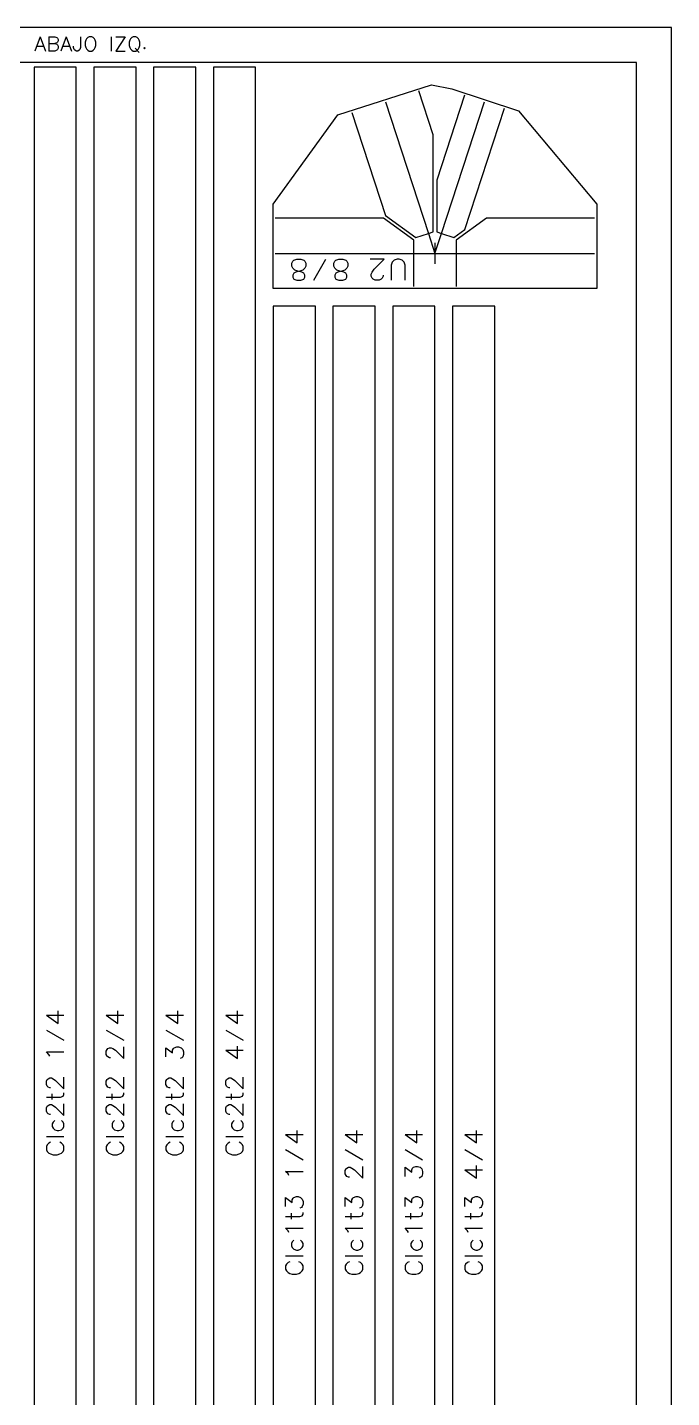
# Model space of a CAD drawing. Extents: x 0 to 235, y 0 to 300.
# Drawn here: x 143.4 to 235, y 105.1 to 300 of the extents above; entities that cross this region are included whole.
import ezdxf

# ---------------------------------------------------------------- set-up
doc = ezdxf.new("R2010")
doc.units = 0
for name, color, linetype in [('CORTE', 1, 'Continuous'), ('EJE', 4, 'Continuous'), ('REFERENCIA', 8, 'Continuous'), ('ROTULO', 5, 'Continuous')]:
    doc.layers.add(name, color=color, linetype=linetype)

msp = doc.modelspace()

# ---------------------------------------------------------------- linework, layer by layer
at = {"layer": 'CORTE', "color": 1, "linetype": 'CONTINUOUS'}
for points in [[(150.35, 5.35), (150.35, 294.35), (144.35, 294.35), (144.35, 5.35)], [(158.85, 5.35), (158.85, 294.35), (152.85, 294.35), (152.85, 5.35)], [(167.35, 5.35), (167.35, 294.35), (161.35, 294.35), (161.35, 5.35)], [(175.85, 5.35), (175.85, 294.35), (169.85, 294.35), (169.85, 5.35)], [(178.35, 274.85), (187.55, 287.55), (200.85, 291.85), (203.75, 291.25), (213.25, 288.15), (224.35, 274.85), (224.35, 262.85), (178.35, 262.85)], [(184.35, 5.35), (184.35, 260.35), (178.35, 260.35), (178.35, 5.35)], [(192.85, 5.35), (192.85, 260.35), (186.85, 260.35), (186.85, 5.35)], [(201.35, 5.35), (201.35, 260.35), (195.35, 260.35), (195.35, 5.35)], [(209.85, 5.35), (209.85, 260.35), (203.85, 260.35), (203.85, 5.35)]]:
    msp.add_lwpolyline(points, close=True, dxfattribs=at)
at = {"layer": 'EJE', "color": 4, "linetype": 'CONTINUOUS'}
for p, q in [((194.3097, 289.4202), (200.4192, 270.7019)), ((202.2808, 270.7019), (208.3903, 289.4202)), ((200.4192, 270.7019), (201.35, 267.85)), ((201.35, 267.85), (202.2808, 270.7019)), ((201.35, 269.35), (201.35, 267.85)), ((178.65, 267.85), (198.35, 267.85)), ((198.35, 263.15), (198.35, 267.85)), ((201.35, 267.85), (201.35, 266.35)), ((204.35, 267.85), (224.05, 267.85)), ((204.35, 267.85), (204.35, 263.15))]:
    msp.add_line(p, q, dxfattribs=at)
for points in [[(200.4192, 270.7019), (201.1, 270.9242), (201.1, 284.7304), (199.0673, 290.9583)], [(205.5383, 290.3509), (201.6, 278.2846), (201.6, 270.9242), (202.2808, 270.7019)], [(202.2808, 270.7019), (204.0564, 270.1224), (205.617, 271.2547), (211.2423, 288.4896)], [(189.5522, 287.882), (194.3264, 273.2547), (198.6436, 270.1224), (200.4192, 270.7019)], [(198.35, 267.85), (198.35, 269.7177), (194.0328, 272.85), (178.65, 272.85)], [(224.05, 272.85), (208.6672, 272.85), (204.35, 269.7177), (204.35, 267.85)], [(198.35, 267.85), (199.85, 267.85), (201.35, 267.85)], [(201.35, 267.85), (202.85, 267.85), (204.35, 267.85)]]:
    msp.add_lwpolyline(points, dxfattribs=at)
at = {"layer": 'REFERENCIA', "color": 8, "linetype": 'CONTINUOUS'}
for p, q in [((145.2143, 298.6429), (144.4524, 296.6429)), ((145.2143, 298.6429), (145.9762, 296.6429)), ((146.4524, 298.6429), (146.4524, 296.6429)), ((148.9286, 298.6429), (148.1667, 296.6429)), ((148.9286, 298.6429), (149.6905, 296.6429)), ((155.3095, 298.6429), (155.3095, 296.6429)), ((157.3095, 298.6429), (155.9762, 296.6429)), ((155.9762, 298.6429), (157.3095, 298.6429)), ((144.7381, 297.3095), (145.6905, 297.3095)), ((148.4524, 297.3095), (149.4048, 297.3095)), ((155.9762, 296.6429), (157.3095, 296.6429)), ((158.7381, 297.0238), (159.3095, 296.4524))]:
    msp.add_line(p, q, dxfattribs=at)
for points in [[(0, 0), (235, 0), (235, 300), (0, 300), (0, 0)], [(146.4524, 298.6429), (147.3095, 298.6429), (147.5952, 298.5476), (147.6905, 298.4524), (147.7857, 298.2619), (147.7857, 298.0714), (147.6905, 297.881), (147.5952, 297.7857), (147.3095, 297.6905)], [(150.9286, 298.6429), (150.9286, 297.119), (150.8333, 296.8333), (150.7381, 296.7381), (150.5476, 296.6429), (150.3571, 296.6429), (150.1667, 296.7381), (150.0714, 296.8333), (149.9762, 297.119), (149.9762, 297.3095)], [(152.1667, 298.6429), (151.9762, 298.5476), (151.7857, 298.3571), (151.6905, 298.1667), (151.5952, 297.881), (151.5952, 297.4048), (151.6905, 297.119), (151.7857, 296.9286), (151.9762, 296.7381), (152.1667, 296.6429), (152.5476, 296.6429), (152.7381, 296.7381), (152.9286, 296.9286), (153.0238, 297.119), (153.119, 297.4048), (153.119, 297.881), (153.0238, 298.1667), (152.9286, 298.3571), (152.7381, 298.5476), (152.5476, 298.6429), (152.1667, 298.6429)], [(158.4524, 298.6429), (158.2619, 298.5476), (158.0714, 298.3571), (157.9762, 298.1667), (157.881, 297.881), (157.881, 297.4048), (157.9762, 297.119), (158.0714, 296.9286), (158.2619, 296.7381), (158.4524, 296.6429), (158.8333, 296.6429), (159.0238, 296.7381), (159.2143, 296.9286), (159.3095, 297.119), (159.4048, 297.4048), (159.4048, 297.881), (159.3095, 298.1667), (159.2143, 298.3571), (159.0238, 298.5476), (158.8333, 298.6429), (158.4524, 298.6429)], [(146.4524, 297.6905), (147.3095, 297.6905), (147.5952, 297.5952), (147.6905, 297.5), (147.7857, 297.3095), (147.7857, 297.0238), (147.6905, 296.8333), (147.5952, 296.7381), (147.3095, 296.6429), (146.4524, 296.6429)], [(160.0714, 297.119), (159.9762, 297.0238), (160.0714, 296.9286), (160.1667, 297.0238), (160.0714, 297.119)], [(5, 5), (230, 5), (230, 295), (5, 295), (5, 5)]]:
    msp.add_lwpolyline(points, dxfattribs=at)
at = {"layer": 'ROTULO', "color": 5, "linetype": 'CONTINUOUS'}
for p, q in [((184.1214, 264.0238), (185.8357, 267.0238)), ((146.1, 159.4929), (148.6, 159.4929)), ((154.6, 159.4929), (157.1, 159.4929)), ((163.1, 159.4929), (165.6, 159.4929)), ((171.6, 159.4929), (174.1, 159.4929)), ((146.1, 157.35), (148.6, 155.9214)), ((154.6, 157.35), (157.1, 155.9214)), ((163.1, 157.35), (165.6, 155.9214)), ((171.6, 157.35), (174.1, 155.9214)), ((171.6, 154.4929), (174.1, 154.4929)), ((146.9333, 147.469), (146.9333, 148.3024)), ((155.4333, 147.469), (155.4333, 148.3024)), ((163.9333, 147.469), (163.9333, 148.3024)), ((172.4333, 147.469), (172.4333, 148.3024)), ((180.1, 142.4929), (182.6, 142.4929)), ((188.6, 142.4929), (191.1, 142.4929)), ((197.1, 142.4929), (199.6, 142.4929)), ((205.6, 142.4929), (208.1, 142.4929)), ((146.1, 142.231), (148.6, 142.231)), ((154.6, 142.231), (157.1, 142.231)), ((163.1, 142.231), (165.6, 142.231)), ((171.6, 142.231), (174.1, 142.231)), ((180.1, 140.35), (182.6, 138.9214)), ((188.6, 140.35), (191.1, 138.9214)), ((197.1, 140.35), (199.6, 138.9214)), ((205.6, 140.35), (208.1, 138.9214)), ((205.6, 137.4929), (208.1, 137.4929)), ((180.9333, 130.469), (180.9333, 131.3024)), ((189.4333, 130.469), (189.4333, 131.3024)), ((197.9333, 130.469), (197.9333, 131.3024)), ((206.4333, 130.469), (206.4333, 131.3024)), ((180.1, 125.231), (182.6, 125.231)), ((188.6, 125.231), (191.1, 125.231)), ((197.1, 125.231), (199.6, 125.231)), ((205.6, 125.231), (208.1, 125.231))]:
    msp.add_line(p, q, dxfattribs=at)
for points in [[(182.2643, 264.0238), (182.6929, 264.1666), (182.8357, 264.4523), (182.8357, 264.738), (182.6929, 265.0238), (182.4071, 265.1666), (181.8357, 265.3095), (181.4071, 265.4523), (181.1214, 265.738), (180.9786, 266.0238), (180.9786, 266.4523), (181.1214, 266.738), (181.2643, 266.8809), (181.6929, 267.0238), (182.2643, 267.0238), (182.6929, 266.8809), (182.8357, 266.738), (182.9786, 266.4523), (182.9786, 266.0238), (182.8357, 265.738), (182.55, 265.4523), (182.1214, 265.3095), (181.55, 265.1666), (181.2643, 265.0238), (181.1214, 264.738), (181.1214, 264.4523), (181.2643, 264.1666), (181.6929, 264.0238), (182.2643, 264.0238)], [(188.2643, 264.0238), (188.6929, 264.1666), (188.8357, 264.4523), (188.8357, 264.738), (188.6929, 265.0238), (188.4071, 265.1666), (187.8357, 265.3095), (187.4071, 265.4523), (187.1214, 265.738), (186.9786, 266.0238), (186.9786, 266.4523), (187.1214, 266.738), (187.2643, 266.8809), (187.6929, 267.0238), (188.2643, 267.0238), (188.6929, 266.8809), (188.8357, 266.738), (188.9786, 266.4523), (188.9786, 266.0238), (188.8357, 265.738), (188.55, 265.4523), (188.1214, 265.3095), (187.55, 265.1666), (187.2643, 265.0238), (187.1214, 264.738), (187.1214, 264.4523), (187.2643, 264.1666), (187.6929, 264.0238), (188.2643, 264.0238)], [(193.9786, 264.738), (193.9786, 264.5952), (193.8357, 264.3095), (193.6929, 264.1666), (193.4071, 264.0238), (192.8357, 264.0238), (192.55, 264.1666), (192.4071, 264.3095), (192.2643, 264.5952), (192.2643, 264.8809), (192.4071, 265.1666), (192.6929, 265.5952), (194.1214, 267.0238), (192.1214, 267.0238)], [(197.1214, 264.0238), (197.1214, 266.1666), (196.9786, 266.5952), (196.6929, 266.8809), (196.2643, 267.0238), (195.9786, 267.0238), (195.55, 266.8809), (195.2643, 266.5952), (195.1214, 266.1666), (195.1214, 264.0238)], [(146.1, 159.4929), (147.7667, 158.3024), (147.7667, 160.0881)], [(154.6, 159.4929), (156.2667, 158.3024), (156.2667, 160.0881)], [(163.1, 159.4929), (164.7667, 158.3024), (164.7667, 160.0881)], [(171.6, 159.4929), (173.2667, 158.3024), (173.2667, 160.0881)], [(146.5762, 153.6595), (146.4571, 153.8976), (146.1, 154.2548), (148.6, 154.2548)], [(155.1952, 153.4214), (155.0762, 153.4214), (154.8381, 153.5405), (154.719, 153.6595), (154.6, 153.8976), (154.6, 154.3738), (154.719, 154.6119), (154.8381, 154.731), (155.0762, 154.85), (155.3143, 154.85), (155.5524, 154.731), (155.9095, 154.4929), (157.1, 153.3024), (157.1, 154.969)], [(163.1, 153.5405), (163.1, 154.85), (164.0524, 154.1357), (164.0524, 154.4929), (164.1714, 154.731), (164.2905, 154.85), (164.6476, 154.969), (164.8857, 154.969), (165.2429, 154.85), (165.481, 154.6119), (165.6, 154.2548), (165.6, 153.8976), (165.481, 153.5405), (165.3619, 153.4214), (165.1238, 153.3024)], [(171.6, 154.4929), (173.2667, 153.3024), (173.2667, 155.0881)], [(146.6952, 149.1357), (146.5762, 149.1357), (146.3381, 149.2548), (146.219, 149.3738), (146.1, 149.6119), (146.1, 150.0881), (146.219, 150.3262), (146.3381, 150.4452), (146.5762, 150.5643), (146.8143, 150.5643), (147.0524, 150.4452), (147.4095, 150.2071), (148.6, 149.0167), (148.6, 150.6833)], [(155.1952, 149.1357), (155.0762, 149.1357), (154.8381, 149.2548), (154.719, 149.3738), (154.6, 149.6119), (154.6, 150.0881), (154.719, 150.3262), (154.8381, 150.4452), (155.0762, 150.5643), (155.3143, 150.5643), (155.5524, 150.4452), (155.9095, 150.2071), (157.1, 149.0167), (157.1, 150.6833)], [(163.6952, 149.1357), (163.5762, 149.1357), (163.3381, 149.2548), (163.219, 149.3738), (163.1, 149.6119), (163.1, 150.0881), (163.219, 150.3262), (163.3381, 150.4452), (163.5762, 150.5643), (163.8143, 150.5643), (164.0524, 150.4452), (164.4095, 150.2071), (165.6, 149.0167), (165.6, 150.6833)], [(172.1952, 149.1357), (172.0762, 149.1357), (171.8381, 149.2548), (171.719, 149.3738), (171.6, 149.6119), (171.6, 150.0881), (171.719, 150.3262), (171.8381, 150.4452), (172.0762, 150.5643), (172.3143, 150.5643), (172.5524, 150.4452), (172.9095, 150.2071), (174.1, 149.0167), (174.1, 150.6833)], [(146.1, 147.8262), (148.1238, 147.8262), (148.481, 147.9452), (148.6, 148.1833), (148.6, 148.4214)], [(154.6, 147.8262), (156.6238, 147.8262), (156.981, 147.9452), (157.1, 148.1833), (157.1, 148.4214)], [(163.1, 147.8262), (165.1238, 147.8262), (165.481, 147.9452), (165.6, 148.1833), (165.6, 148.4214)], [(171.6, 147.8262), (173.6238, 147.8262), (173.981, 147.9452), (174.1, 148.1833), (174.1, 148.4214)], [(146.6952, 145.3262), (146.5762, 145.3262), (146.3381, 145.4452), (146.219, 145.5643), (146.1, 145.8024), (146.1, 146.2786), (146.219, 146.5167), (146.3381, 146.6357), (146.5762, 146.7548), (146.8143, 146.7548), (147.0524, 146.6357), (147.4095, 146.3976), (148.6, 145.2071), (148.6, 146.8738)], [(155.1952, 145.3262), (155.0762, 145.3262), (154.8381, 145.4452), (154.719, 145.5643), (154.6, 145.8024), (154.6, 146.2786), (154.719, 146.5167), (154.8381, 146.6357), (155.0762, 146.7548), (155.3143, 146.7548), (155.5524, 146.6357), (155.9095, 146.3976), (157.1, 145.2071), (157.1, 146.8738)], [(163.6952, 145.3262), (163.5762, 145.3262), (163.3381, 145.4452), (163.219, 145.5643), (163.1, 145.8024), (163.1, 146.2786), (163.219, 146.5167), (163.3381, 146.6357), (163.5762, 146.7548), (163.8143, 146.7548), (164.0524, 146.6357), (164.4095, 146.3976), (165.6, 145.2071), (165.6, 146.8738)], [(172.1952, 145.3262), (172.0762, 145.3262), (171.8381, 145.4452), (171.719, 145.5643), (171.6, 145.8024), (171.6, 146.2786), (171.719, 146.5167), (171.8381, 146.6357), (172.0762, 146.7548), (172.3143, 146.7548), (172.5524, 146.6357), (172.9095, 146.3976), (174.1, 145.2071), (174.1, 146.8738)], [(147.2905, 144.4929), (147.0524, 144.2548), (146.9333, 144.0167), (146.9333, 143.6595), (147.0524, 143.4214), (147.2905, 143.1833), (147.6476, 143.0643), (147.8857, 143.0643), (148.2429, 143.1833), (148.481, 143.4214), (148.6, 143.6595), (148.6, 144.0167), (148.481, 144.2548), (148.2429, 144.4929)], [(155.7905, 144.4929), (155.5524, 144.2548), (155.4333, 144.0167), (155.4333, 143.6595), (155.5524, 143.4214), (155.7905, 143.1833), (156.1476, 143.0643), (156.3857, 143.0643), (156.7429, 143.1833), (156.981, 143.4214), (157.1, 143.6595), (157.1, 144.0167), (156.981, 144.2548), (156.7429, 144.4929)], [(164.2905, 144.4929), (164.0524, 144.2548), (163.9333, 144.0167), (163.9333, 143.6595), (164.0524, 143.4214), (164.2905, 143.1833), (164.6476, 143.0643), (164.8857, 143.0643), (165.2429, 143.1833), (165.481, 143.4214), (165.6, 143.6595), (165.6, 144.0167), (165.481, 144.2548), (165.2429, 144.4929)], [(172.7905, 144.4929), (172.5524, 144.2548), (172.4333, 144.0167), (172.4333, 143.6595), (172.5524, 143.4214), (172.7905, 143.1833), (173.1476, 143.0643), (173.3857, 143.0643), (173.7429, 143.1833), (173.981, 143.4214), (174.1, 143.6595), (174.1, 144.0167), (173.981, 144.2548), (173.7429, 144.4929)], [(180.1, 142.4929), (181.7667, 141.3024), (181.7667, 143.0881)], [(188.6, 142.4929), (190.2667, 141.3024), (190.2667, 143.0881)], [(197.1, 142.4929), (198.7667, 141.3024), (198.7667, 143.0881)], [(205.6, 142.4929), (207.2667, 141.3024), (207.2667, 143.0881)], [(146.6952, 141.3976), (146.4571, 141.2786), (146.219, 141.0405), (146.1, 140.8024), (146.1, 140.3262), (146.219, 140.0881), (146.4571, 139.85), (146.6952, 139.731), (147.0524, 139.6119), (147.6476, 139.6119), (148.0048, 139.731), (148.2429, 139.85), (148.481, 140.0881), (148.6, 140.3262), (148.6, 140.8024), (148.481, 141.0405), (148.2429, 141.2786), (148.0048, 141.3976)], [(155.1952, 141.3976), (154.9571, 141.2786), (154.719, 141.0405), (154.6, 140.8024), (154.6, 140.3262), (154.719, 140.0881), (154.9571, 139.85), (155.1952, 139.731), (155.5524, 139.6119), (156.1476, 139.6119), (156.5048, 139.731), (156.7429, 139.85), (156.981, 140.0881), (157.1, 140.3262), (157.1, 140.8024), (156.981, 141.0405), (156.7429, 141.2786), (156.5048, 141.3976)], [(163.6952, 141.3976), (163.4571, 141.2786), (163.219, 141.0405), (163.1, 140.8024), (163.1, 140.3262), (163.219, 140.0881), (163.4571, 139.85), (163.6952, 139.731), (164.0524, 139.6119), (164.6476, 139.6119), (165.0048, 139.731), (165.2429, 139.85), (165.481, 140.0881), (165.6, 140.3262), (165.6, 140.8024), (165.481, 141.0405), (165.2429, 141.2786), (165.0048, 141.3976)], [(172.1952, 141.3976), (171.9571, 141.2786), (171.719, 141.0405), (171.6, 140.8024), (171.6, 140.3262), (171.719, 140.0881), (171.9571, 139.85), (172.1952, 139.731), (172.5524, 139.6119), (173.1476, 139.6119), (173.5048, 139.731), (173.7429, 139.85), (173.981, 140.0881), (174.1, 140.3262), (174.1, 140.8024), (173.981, 141.0405), (173.7429, 141.2786), (173.5048, 141.3976)], [(180.5762, 136.6595), (180.4571, 136.8976), (180.1, 137.2548), (182.6, 137.2548)], [(189.1952, 136.4214), (189.0762, 136.4214), (188.8381, 136.5405), (188.719, 136.6595), (188.6, 136.8976), (188.6, 137.3738), (188.719, 137.6119), (188.8381, 137.731), (189.0762, 137.85), (189.3143, 137.85), (189.5524, 137.731), (189.9095, 137.4929), (191.1, 136.3024), (191.1, 137.969)], [(197.1, 136.5405), (197.1, 137.85), (198.0524, 137.1357), (198.0524, 137.4929), (198.1714, 137.731), (198.2905, 137.85), (198.6476, 137.969), (198.8857, 137.969), (199.2429, 137.85), (199.481, 137.6119), (199.6, 137.2548), (199.6, 136.8976), (199.481, 136.5405), (199.3619, 136.4214), (199.1238, 136.3024)], [(205.6, 137.4929), (207.2667, 136.3024), (207.2667, 138.0881)], [(180.1, 132.2548), (180.1, 133.5643), (181.0524, 132.85), (181.0524, 133.2071), (181.1714, 133.4452), (181.2905, 133.5643), (181.6476, 133.6833), (181.8857, 133.6833), (182.2429, 133.5643), (182.481, 133.3262), (182.6, 132.969), (182.6, 132.6119), (182.481, 132.2548), (182.3619, 132.1357), (182.1238, 132.0167)], [(188.6, 132.2548), (188.6, 133.5643), (189.5524, 132.85), (189.5524, 133.2071), (189.6714, 133.4452), (189.7905, 133.5643), (190.1476, 133.6833), (190.3857, 133.6833), (190.7429, 133.5643), (190.981, 133.3262), (191.1, 132.969), (191.1, 132.6119), (190.981, 132.2548), (190.8619, 132.1357), (190.6238, 132.0167)], [(197.1, 132.2548), (197.1, 133.5643), (198.0524, 132.85), (198.0524, 133.2071), (198.1714, 133.4452), (198.2905, 133.5643), (198.6476, 133.6833), (198.8857, 133.6833), (199.2429, 133.5643), (199.481, 133.3262), (199.6, 132.969), (199.6, 132.6119), (199.481, 132.2548), (199.3619, 132.1357), (199.1238, 132.0167)], [(205.6, 132.2548), (205.6, 133.5643), (206.5524, 132.85), (206.5524, 133.2071), (206.6714, 133.4452), (206.7905, 133.5643), (207.1476, 133.6833), (207.3857, 133.6833), (207.7429, 133.5643), (207.981, 133.3262), (208.1, 132.969), (208.1, 132.6119), (207.981, 132.2548), (207.8619, 132.1357), (207.6238, 132.0167)], [(180.1, 130.8262), (182.1238, 130.8262), (182.481, 130.9452), (182.6, 131.1833), (182.6, 131.4214)], [(188.6, 130.8262), (190.6238, 130.8262), (190.981, 130.9452), (191.1, 131.1833), (191.1, 131.4214)], [(197.1, 130.8262), (199.1238, 130.8262), (199.481, 130.9452), (199.6, 131.1833), (199.6, 131.4214)], [(205.6, 130.8262), (207.6238, 130.8262), (207.981, 130.9452), (208.1, 131.1833), (208.1, 131.4214)], [(180.5762, 128.5643), (180.4571, 128.8024), (180.1, 129.1595), (182.6, 129.1595)], [(189.0762, 128.5643), (188.9571, 128.8024), (188.6, 129.1595), (191.1, 129.1595)], [(197.5762, 128.5643), (197.4571, 128.8024), (197.1, 129.1595), (199.6, 129.1595)], [(206.0762, 128.5643), (205.9571, 128.8024), (205.6, 129.1595), (208.1, 129.1595)], [(181.2905, 127.4929), (181.0524, 127.2548), (180.9333, 127.0167), (180.9333, 126.6595), (181.0524, 126.4214), (181.2905, 126.1833), (181.6476, 126.0643), (181.8857, 126.0643), (182.2429, 126.1833), (182.481, 126.4214), (182.6, 126.6595), (182.6, 127.0167), (182.481, 127.2548), (182.2429, 127.4929)], [(189.7905, 127.4929), (189.5524, 127.2548), (189.4333, 127.0167), (189.4333, 126.6595), (189.5524, 126.4214), (189.7905, 126.1833), (190.1476, 126.0643), (190.3857, 126.0643), (190.7429, 126.1833), (190.981, 126.4214), (191.1, 126.6595), (191.1, 127.0167), (190.981, 127.2548), (190.7429, 127.4929)], [(198.2905, 127.4929), (198.0524, 127.2548), (197.9333, 127.0167), (197.9333, 126.6595), (198.0524, 126.4214), (198.2905, 126.1833), (198.6476, 126.0643), (198.8857, 126.0643), (199.2429, 126.1833), (199.481, 126.4214), (199.6, 126.6595), (199.6, 127.0167), (199.481, 127.2548), (199.2429, 127.4929)], [(206.7905, 127.4929), (206.5524, 127.2548), (206.4333, 127.0167), (206.4333, 126.6595), (206.5524, 126.4214), (206.7905, 126.1833), (207.1476, 126.0643), (207.3857, 126.0643), (207.7429, 126.1833), (207.981, 126.4214), (208.1, 126.6595), (208.1, 127.0167), (207.981, 127.2548), (207.7429, 127.4929)], [(180.6952, 124.3976), (180.4571, 124.2786), (180.219, 124.0405), (180.1, 123.8024), (180.1, 123.3262), (180.219, 123.0881), (180.4571, 122.85), (180.6952, 122.731), (181.0524, 122.6119), (181.6476, 122.6119), (182.0048, 122.731), (182.2429, 122.85), (182.481, 123.0881), (182.6, 123.3262), (182.6, 123.8024), (182.481, 124.0405), (182.2429, 124.2786), (182.0048, 124.3976)], [(189.1952, 124.3976), (188.9571, 124.2786), (188.719, 124.0405), (188.6, 123.8024), (188.6, 123.3262), (188.719, 123.0881), (188.9571, 122.85), (189.1952, 122.731), (189.5524, 122.6119), (190.1476, 122.6119), (190.5048, 122.731), (190.7429, 122.85), (190.981, 123.0881), (191.1, 123.3262), (191.1, 123.8024), (190.981, 124.0405), (190.7429, 124.2786), (190.5048, 124.3976)], [(197.6952, 124.3976), (197.4571, 124.2786), (197.219, 124.0405), (197.1, 123.8024), (197.1, 123.3262), (197.219, 123.0881), (197.4571, 122.85), (197.6952, 122.731), (198.0524, 122.6119), (198.6476, 122.6119), (199.0048, 122.731), (199.2429, 122.85), (199.481, 123.0881), (199.6, 123.3262), (199.6, 123.8024), (199.481, 124.0405), (199.2429, 124.2786), (199.0048, 124.3976)], [(206.1952, 124.3976), (205.9571, 124.2786), (205.719, 124.0405), (205.6, 123.8024), (205.6, 123.3262), (205.719, 123.0881), (205.9571, 122.85), (206.1952, 122.731), (206.5524, 122.6119), (207.1476, 122.6119), (207.5048, 122.731), (207.7429, 122.85), (207.981, 123.0881), (208.1, 123.3262), (208.1, 123.8024), (207.981, 124.0405), (207.7429, 124.2786), (207.5048, 124.3976)]]:
    msp.add_lwpolyline(points, dxfattribs=at)

doc.saveas('drawing.dxf')
